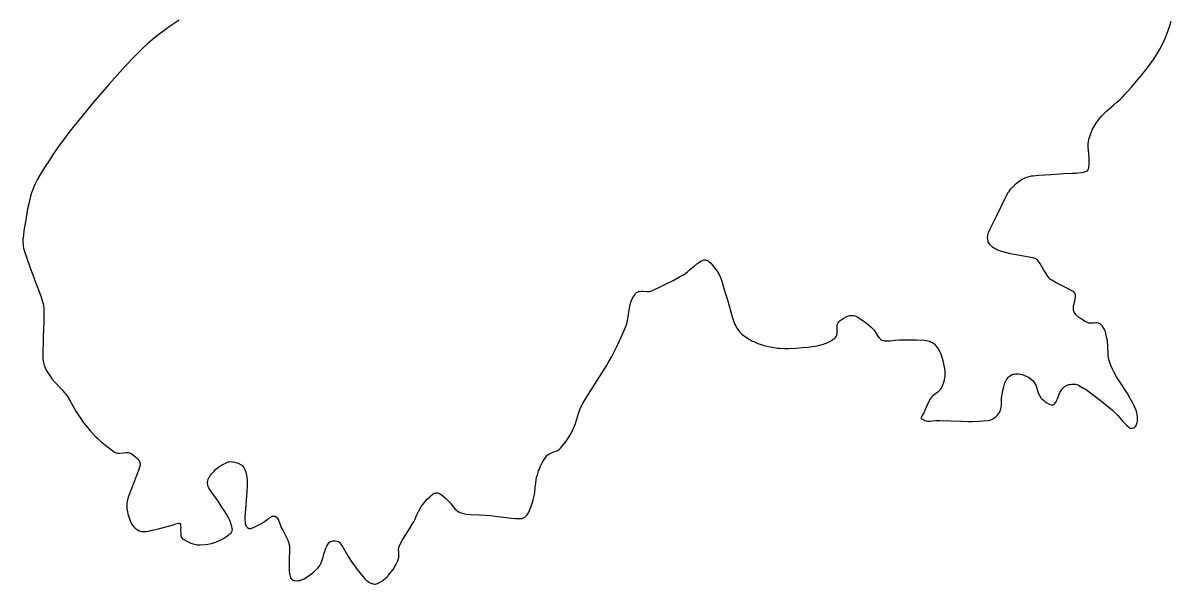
# Model space of a CAD drawing. Header units: millimetres. Extents: x 642261 to 742091, y 6812581 to 6930561.
# Drawn here: x 716290.4 to 716542.7, y 6837711.9 to 6837835.3 of the extents above; entities that cross this region are included whole.
import ezdxf

# ---------------------------------------------------------------- set-up
doc = ezdxf.new("R2010")
doc.units = ezdxf.units.MM
doc.layers.add('LimiteRegional', color=10, linetype='Continuous')

msp = doc.modelspace()

# ---------------------------------------------------------------- linework, layer by layer
at = {"layer": 'LimiteRegional', "color": 7, "linetype": 'Continuous'}
msp.add_lwpolyline([(716324.769, 6837835.913), (716322.546, 6837834.3951), (716321.092, 6837833.3481), (716320.376, 6837832.8091), (716319.322, 6837831.976), (716318.294, 6837831.107), (716317.791, 6837830.6571), (716316.788, 6837829.723), (716316.132, 6837829.089), (716314.846, 6837827.8001), (716312.968, 6837825.816), (716311.74, 6837824.467), (716309.31, 6837821.72), (716305.936, 6837817.831), (716304.289, 6837815.881), (716302.673, 6837813.915), (716301.878, 6837812.922), (716300.316, 6837810.912), (716299.549, 6837809.892), (716298.418, 6837808.34), (716296.949, 6837806.222), (716296.232, 6837805.1401), (716295.18, 6837803.4831), (716294.156, 6837801.783), (716293.656, 6837800.916), (716293.14, 6837799.925), (716292.84, 6837799.254), (716292.658, 6837798.8031), (716292.332, 6837797.8921), (716292.118, 6837797.2011), (716291.7551, 6837795.805), (716291.458, 6837794.3931), (716290.966, 6837791.542), (716290.64, 6837789.6122), (716290.508, 6837788.6371), (716290.434, 6837787.664), (716290.426, 6837787.181), (716290.455, 6837786.542), (716290.4879, 6837786.226), (716290.565, 6837785.757), (716290.745, 6837785.0639), (716291.182, 6837783.7861), (716292.115, 6837781.2471), (716292.805, 6837779.339), (716293.145, 6837778.4231), (716293.877, 6837776.606), (716294.385, 6837775.2301), (716294.664, 6837774.2961), (716294.776, 6837773.822), (716294.9041, 6837773.099), (716294.987, 6837772.341), (716295.02, 6837771.836), (716295.045, 6837770.8251), (716295.028, 6837769.8151), (716294.939, 6837767.7921), (716294.895, 6837766.2761), (716294.8781, 6837765.199), (716294.828, 6837763.044), (716294.815, 6837761.428), (716294.849, 6837760.948), (716294.904, 6837760.634), (716295.0801, 6837760.017), (716295.197, 6837759.715), (716295.478, 6837759.122), (716295.808, 6837758.5421), (716296.545, 6837757.422), (716296.795, 6837757.0751), (716297.3309, 6837756.42), (716297.706, 6837756.004), (716298.476, 6837755.1981), (716299.047, 6837754.5951), (716299.591, 6837753.973), (716299.847, 6837753.65), (716300.204, 6837753.1421), (716300.708, 6837752.311), (716301.656, 6837750.604), (716302.147, 6837749.76), (716302.407, 6837749.3471), (716303.121, 6837748.3021), (716303.619, 6837747.623), (716304.659, 6837746.28), (716305.222, 6837745.603), (716305.613, 6837745.1671), (716306.427, 6837744.3291), (716306.848, 6837743.925), (716307.716, 6837743.147), (716308.611, 6837742.402), (716309.219, 6837741.922), (716310.456, 6837740.995), (716310.706, 6837740.8511), (716310.882, 6837740.7871), (716311.255, 6837740.7211), (716311.651, 6837740.7191), (716312.4819, 6837740.807), (716313.114, 6837740.86), (716313.528, 6837740.8451), (716313.731, 6837740.8121), (716314.026, 6837740.726), (716314.308, 6837740.583), (716314.444, 6837740.4879), (716315.247, 6837739.835), (716315.609, 6837739.484), (716315.906, 6837739.1171), (716316.02, 6837738.9271), (716316.1465, 6837738.6025), (716316.184, 6837738.335), (716316.155, 6837738.0791), (716315.722, 6837736.7), (716315.405, 6837735.8131), (716314.739, 6837734.0491), (716313.6859, 6837731.3674), (716313.513, 6837730.9271), (716313.371, 6837730.46), (716313.305, 6837730.1411), (716313.234, 6837729.49), (716313.2291, 6837729.1591), (716313.27, 6837728.492), (716313.374, 6837727.8221), (716313.474, 6837727.378), (716313.737, 6837726.5051), (716314.008, 6837725.8072), (716314.167, 6837725.4661), (716314.4401, 6837724.9781), (716314.761, 6837724.533), (716314.9421, 6837724.3311), (716315.206, 6837724.0881), (716315.348, 6837723.979), (716315.575, 6837723.8321), (716315.948, 6837723.6541), (716316.263, 6837723.5551), (716316.4761, 6837723.5111), (716316.904, 6837723.471), (716317.12, 6837723.471), (716317.551, 6837723.5041), (716317.98, 6837723.571), (716318.824, 6837723.7571), (716320.201, 6837724.0921), (716322.9531, 6837724.794), (716323.311, 6837724.9011), (716324.0201, 6837725.147), (716324.5855, 6837725.301), (716324.764, 6837725.2961), (716324.9016, 6837725.2136), (716325.014, 6837725.0221), (716325.0781, 6837724.6811), (716325.0911, 6837724.4031), (716325.084, 6837723.7711), (716325.0911, 6837723.0211), (716325.148, 6837722.5541), (716325.203, 6837722.3431), (716325.328, 6837722.0651), (716325.4795, 6837721.8806), (716325.634, 6837721.7671), (716326.748, 6837721.1901), (716327.306, 6837720.9462), (716327.8641, 6837720.7482), (716328.143, 6837720.6691), (716328.703, 6837720.561), (716328.982, 6837720.534), (716329.402, 6837720.5321), (716330.5059, 6837720.6301), (716331.0591, 6837720.712), (716331.888, 6837720.8871), (716332.717, 6837721.134), (716333.1311, 6837721.289), (716333.9132, 6837721.6467), (716334.375, 6837721.895), (716334.996, 6837722.286), (716335.625, 6837722.7191), (716335.918, 6837722.946), (716336.168, 6837723.1841), (716336.271, 6837723.307), (716336.438, 6837723.6296), (716336.467, 6837723.9041), (716336.438, 6837724.122), (716336.347, 6837724.5631), (716336.218, 6837725.009), (716336.112, 6837725.308), (716335.858, 6837725.9101), (716335.638, 6837726.363), (716335.136, 6837727.271), (716334.771, 6837727.8751), (716334.015, 6837729.066), (716333.466, 6837729.937), (716332.985, 6837730.654), (716331.955, 6837732.0321), (716331.475, 6837732.7301), (716331.257, 6837733.089), (716331.182, 6837733.2369), (716331.068, 6837733.555), (716331.02, 6837733.7791), (716330.991, 6837734.089), (716330.992, 6837734.247), (716331.032, 6837734.602), (716331.125, 6837734.951), (716331.192, 6837735.1201), (716331.318, 6837735.3631), (716331.653, 6837735.8731), (716331.895, 6837736.19), (716332.42, 6837736.773), (716332.699, 6837737.0401), (716333.288, 6837737.529), (716333.909, 6837737.9621), (716334.335, 6837738.2211), (716335.206, 6837738.6761), (716335.519, 6837738.787), (716335.741, 6837738.83), (716336.211, 6837738.8481), (716336.453, 6837738.8281), (716336.939, 6837738.7391), (716337.414, 6837738.597), (716337.714, 6837738.4821), (716338.25, 6837738.22), (716338.512, 6837738.043), (716338.669, 6837737.903), (716338.944, 6837737.5741), (716339.062, 6837737.3861), (716339.263, 6837736.967), (716339.421, 6837736.4951), (716339.504, 6837736.154), (716339.621, 6837735.4161), (716339.671, 6837734.82), (716339.689, 6837734.406), (716339.691, 6837733.545), (716339.63, 6837732.1951), (716339.393, 6837729.4551), (716339.237, 6837727.5431), (716339.204, 6837726.6871), (716339.214, 6837726.0041), (716339.236, 6837725.694), (716339.294, 6837725.2731), (716339.385, 6837724.9101), (716339.444, 6837724.752), (716339.591, 6837724.4881), (716339.681, 6837724.382), (716339.836, 6837724.2591), (716340.041, 6837724.176), (716340.229, 6837724.15), (716340.47, 6837724.1691), (716340.743, 6837724.2391), (716340.892, 6837724.294), (716341.548, 6837724.5861), (716342.873, 6837725.2641), (716343.087, 6837725.3891), (716343.519, 6837725.6911), (716344.383, 6837726.362), (716344.808, 6837726.644), (716345.085, 6837726.782), (716345.222, 6837726.832), (716345.424, 6837726.8771), (716345.621, 6837726.8831), (716345.761, 6837726.8586), (716345.959, 6837726.7721), (716346.1445, 6837726.6151), (716346.348, 6837726.349), (716346.559, 6837725.947), (716346.925, 6837725.023), (716347.202, 6837724.368), (716347.513, 6837723.776), (716348.148, 6837722.61), (716348.569, 6837721.7231), (716348.791, 6837721.113), (716348.879, 6837720.801), (716348.974, 6837720.319), (716349.018, 6837719.786), (716349.017, 6837719.4301), (716348.982, 6837718.7171), (716348.956, 6837717.9162), (716348.952, 6837717.2411), (716348.92, 6837715.8921), (716348.949, 6837714.8801), (716349.021, 6837714.2597), (716349.09, 6837713.87), (716349.2396, 6837713.3192), (716349.3561, 6837713.11), (716349.4901, 6837712.9772), (716349.5961, 6837712.903), (716349.842, 6837712.7891), (716350.049, 6837712.732), (716350.502, 6837712.6811), (716350.971, 6837712.703), (716351.272, 6837712.752), (716351.4611, 6837712.7981), (716351.8235, 6837712.9282), (716352.197, 6837713.106), (716352.464, 6837713.2501), (716352.992, 6837713.571), (716353.766, 6837714.125), (716354.2641, 6837714.533), (716354.587, 6837714.8191), (716355.204, 6837715.416), (716355.509, 6837715.777), (716355.684, 6837716.04), (716355.975, 6837716.606), (716356.208, 6837717.214), (716356.339, 6837717.634), (716356.575, 6837718.485), (716356.845, 6837719.4201), (716357.062, 6837720.002), (716357.188, 6837720.2751), (716357.408, 6837720.654), (716357.672, 6837720.9921), (716357.823, 6837721.1431), (716358.0016, 6837721.269), (716358.275, 6837721.385), (716358.523, 6837721.441), (716358.699, 6837721.461), (716359.058, 6837721.4581), (716359.454, 6837721.386), (716359.7515, 6837721.2681), (716359.958, 6837721.138), (716360.139, 6837720.9511), (716360.738, 6837720.0441), (716361.819, 6837718.149), (716362.38, 6837717.2159), (716362.683, 6837716.767), (716363.882, 6837715.1069), (716364.511, 6837714.2941), (716365.179, 6837713.491), (716365.531, 6837713.094), (716365.754, 6837712.871), (716365.9856, 6837712.683), (716366.095, 6837712.5941), (716366.28, 6837712.467), (716366.72, 6837712.2221), (716367.177, 6837712.0439), (716367.4051, 6837711.9861), (716367.704, 6837711.944), (716367.8501, 6837711.9401), (716368.061, 6837711.9581), (716368.3561, 6837712.04), (716368.9671, 6837712.3461), (716369.363, 6837712.597), (716369.6201, 6837712.7841), (716370.1201, 6837713.2011), (716370.48, 6837713.547), (716370.6007, 6837713.675), (716370.712, 6837713.7931), (716371.159, 6837714.3161), (716371.373, 6837714.5921), (716371.779, 6837715.1671), (716372.157, 6837715.7681), (716372.391, 6837716.1801), (716372.815, 6837717.022), (716372.915, 6837717.2811), (716372.961, 6837717.457), (716373.016, 6837717.816), (716373.031, 6837718.18), (716373, 6837718.912), (716372.982, 6837719.453), (716373.022, 6837719.973), (716373.079, 6837720.223), (716373.228, 6837720.58), (716373.854, 6837721.6421), (716375.179, 6837723.7359), (716376.14, 6837725.317), (716376.303, 6837725.615), (716376.593, 6837726.2171), (716376.772, 6837726.621), (716377.127, 6837727.4361), (716377.421, 6837728.0491), (716377.769, 6837728.6601), (716377.971, 6837728.9641), (716378.318, 6837729.418), (716379.294, 6837730.577), (716379.812, 6837731.119), (716380.162, 6837731.433), (716380.338, 6837731.5701), (716380.603, 6837731.745), (716380.954, 6837731.911), (716381.129, 6837731.962), (716381.388, 6837731.9911), (716381.644, 6837731.9601), (716381.771, 6837731.919), (716381.985, 6837731.8201), (716382.413, 6837731.5461), (716382.698, 6837731.3211), (716383.266, 6837730.8211), (716383.691, 6837730.444), (716383.911, 6837730.2401), (716384.309, 6837729.794), (716384.555, 6837729.4801), (716385.031, 6837728.8511), (716385.407, 6837728.4101), (716385.682, 6837728.146), (716385.829, 6837728.0271), (716386.065, 6837727.8661), (716386.46, 6837727.673), (716386.924, 6837727.5191), (716387.235, 6837727.437), (716387.86, 6837727.3161), (716388.805, 6837727.215), (716390.706, 6837727.121), (716393.237, 6837726.9711), (716393.734, 6837726.9321), (716394.727, 6837726.818), (716395.3889, 6837726.7241), (716396.711, 6837726.53), (716397.702, 6837726.409), (716398.692, 6837726.336), (716399.187, 6837726.3271), (716399.929, 6837726.3541), (716400.1, 6837726.3771), (716400.419, 6837726.4721), (716400.706, 6837726.6301), (716400.882, 6837726.7662), (716401.198, 6837727.103), (716401.408, 6837727.403), (716401.535, 6837727.621), (716401.766, 6837728.094), (716402.06, 6837728.857), (716402.534, 6837730.365), (716402.652, 6837730.774), (716402.825, 6837731.599), (716402.906, 6837732.152), (716403.027, 6837733.2621), (716403.116, 6837734.093), (716403.237, 6837734.9181), (716403.3189, 6837735.327), (716403.478, 6837735.9351), (716403.762, 6837736.795), (716403.92, 6837737.2171), (716404.18, 6837737.84), (716404.633, 6837738.748), (716404.983, 6837739.3321), (716405.175, 6837739.618), (716405.484, 6837740.037), (716405.665, 6837740.237), (716405.799, 6837740.352), (716406.091, 6837740.5491), (716406.41, 6837740.7101), (716407.091, 6837740.972), (716407.603, 6837741.1641), (716408.082, 6837741.399), (716408.3, 6837741.5439), (716408.588, 6837741.8131), (716409.248, 6837742.61), (716409.564, 6837743.019), (716410.018, 6837743.646), (716410.647, 6837744.619), (716411.205, 6837745.637), (716411.454, 6837746.1651), (716411.601, 6837746.5141), (716411.855, 6837747.226), (716412.495, 6837749.3971), (716412.74, 6837750.1041), (716412.881, 6837750.4502), (716413.122, 6837750.956), (716413.576, 6837751.792), (716414.539, 6837753.436), (716415.212, 6837754.516), (716416.594, 6837756.6591), (716417.631, 6837758.266), (716418.638, 6837759.891), (716419.123, 6837760.7151), (716419.816, 6837761.9691), (716420.852, 6837764.028), (716421.508, 6837765.4181), (716422.782, 6837768.208), (716422.997, 6837768.748), (716423.114, 6837769.1181), (716423.296, 6837769.875), (716423.4319, 6837770.65), (716423.662, 6837772.217), (716423.805, 6837772.9931), (716423.894, 6837773.3759), (716424.124, 6837774.127), (716424.271, 6837774.4922), (716424.539, 6837775.025), (716424.875, 6837775.536), (716425.072, 6837775.783), (716425.28, 6837775.9841), (716425.4321, 6837776.086), (716425.764, 6837776.225), (716425.941, 6837776.267), (716426.314, 6837776.309), (716426.704, 6837776.31), (716427.505, 6837776.267), (716428.093, 6837776.273), (716428.374, 6837776.3121), (716428.641, 6837776.3851), (716428.768, 6837776.4371), (716430.785, 6837777.396), (716431.796, 6837777.896), (716433.293, 6837778.667), (716434.745, 6837779.4561), (716435.447, 6837779.8551), (716435.796, 6837780.073), (716436.488, 6837780.5871), (716436.9461, 6837780.9691), (716437.857, 6837781.7561), (716438.537, 6837782.309), (716438.99, 6837782.633), (716439.216, 6837782.7761), (716439.555, 6837782.9621), (716439.895, 6837783.107), (716440.1155, 6837783.1736), (716440.37, 6837783.194), (716440.5741, 6837783.158), (716440.71, 6837783.111), (716440.982, 6837782.9681), (716441.185, 6837782.8241), (716441.587, 6837782.459), (716441.978, 6837782.023), (716442.711, 6837781.079), (716443.116, 6837780.486), (716443.346, 6837780.0911), (716443.725, 6837779.301), (716444.023, 6837778.5079), (716444.191, 6837777.9781), (716444.494, 6837776.9109), (716444.859, 6837775.696), (716445.259, 6837774.3851), (716445.965, 6837771.7372), (716446.353, 6837770.4161), (716446.574, 6837769.76), (716446.894, 6837768.982), (716447.082, 6837768.612), (716447.405, 6837768.0801), (716447.78, 6837767.577), (716447.988, 6837767.337), (716448.452, 6837766.878), (716448.708, 6837766.6601), (716449.123, 6837766.3481), (716449.671, 6837765.9851), (716450.04, 6837765.76), (716450.787, 6837765.352), (716451.164, 6837765.1681), (716451.926, 6837764.838), (716452.697, 6837764.556), (716453.2149, 6837764.393), (716454.261, 6837764.126), (716455.449, 6837763.9091), (716456.247, 6837763.811), (716456.78, 6837763.7641), (716457.848, 6837763.7101), (716458.65, 6837763.703), (716460.251, 6837763.762), (716461.84, 6837763.899), (716462.888, 6837764.023), (716464.9471, 6837764.3221), (716465.745, 6837764.485), (716466.139, 6837764.594), (716466.724, 6837764.7951), (716467.2991, 6837765.041), (716467.583, 6837765.1811), (716468.142, 6837765.498), (716468.417, 6837765.674), (716468.823, 6837765.9611), (716469.033, 6837766.1641), (716469.1646, 6837766.3721), (716469.272, 6837766.661), (716469.334, 6837767.043), (716469.338, 6837767.871), (716469.341, 6837768.499), (716469.391, 6837768.895), (716469.441, 6837769.082), (716469.555, 6837769.3451), (716469.727, 6837769.58), (716469.838, 6837769.6861), (716470.488, 6837770.1811), (716470.836, 6837770.403), (716471.374, 6837770.686), (716471.918, 6837770.889), (716472.188, 6837770.9541), (716472.541, 6837770.996), (716472.713, 6837770.9961), (716472.965, 6837770.968), (716473.324, 6837770.8571), (716473.728, 6837770.661), (716474.533, 6837770.193), (716475.328, 6837769.646), (716475.85, 6837769.251), (716476.868, 6837768.423), (716477.092, 6837768.2111), (716477.229, 6837768.055), (716477.483, 6837767.715), (716477.717, 6837767.3521), (716478.165, 6837766.6161), (716478.524, 6837766.1151), (716478.793, 6837765.835), (716478.9399, 6837765.716), (716479.181, 6837765.571), (716479.448, 6837765.47), (716479.593, 6837765.4381), (716479.876, 6837765.401), (716480.441, 6837765.3751), (716481.007, 6837765.3991), (716482.14, 6837765.5231), (716482.99, 6837765.605), (716483.415, 6837765.62), (716485.665, 6837765.62), (716486.791, 6837765.6031), (716488.479, 6837765.5331), (716489.021, 6837765.469), (716489.288, 6837765.4131), (716489.679, 6837765.2941), (716490.057, 6837765.1291), (716490.24, 6837765.028), (716490.592, 6837764.783), (716490.761, 6837764.6401), (716491.003, 6837764.395), (716491.374, 6837763.9352), (716491.585, 6837763.6241), (716491.929, 6837762.9892), (716492.07, 6837762.6661), (716492.301, 6837762.009), (716492.487, 6837761.338), (716492.815, 6837759.959), (716492.971, 6837759.2141), (716493.024, 6837758.841), (716493.06, 6837758.284), (716493.033, 6837757.605), (716492.993, 6837757.2671), (716492.898, 6837756.762), (716492.762, 6837756.26), (716492.679, 6837756.0111), (716492.367, 6837755.269), (716492.176, 6837754.9011), (716492.043, 6837754.693), (716491.943, 6837754.565), (716491.723, 6837754.334), (716491.481, 6837754.1281), (716490.964, 6837753.758), (716490.58, 6837753.4851), (716490.231, 6837753.1851), (716490.078, 6837753.0171), (716489.884, 6837752.7332), (716489.326, 6837751.639), (716488.314, 6837749.399), (716488.215, 6837749.2261), (716487.953, 6837748.853), (716487.812, 6837748.58), (716487.8105, 6837748.379), (716487.918, 6837748.244), (716488.062, 6837748.152), (716488.351, 6837748.0012), (716488.644, 6837747.8909), (716488.84, 6837747.838), (716489.236, 6837747.7741), (716489.836, 6837747.759), (716490.239, 6837747.785), (716491.046, 6837747.868), (716491.651, 6837747.91), (716491.951, 6837747.909), (716496.664, 6837747.726), (716498.235, 6837747.699), (716499.02, 6837747.7021), (716500.591, 6837747.747), (716501.376, 6837747.795), (716502.553, 6837747.902), (716502.921, 6837747.9711), (716503.16, 6837748.045), (716503.618, 6837748.2571), (716503.836, 6837748.3921), (716504.244, 6837748.712), (716504.61, 6837749.0911), (716504.758, 6837749.2759), (716505.02, 6837749.6691), (716505.187, 6837749.9821), (716505.296, 6837750.2421), (716505.352, 6837750.4171), (716505.431, 6837750.7701), (716505.486, 6837751.307), (716505.488, 6837752.387), (716505.503, 6837752.923), (716505.529, 6837753.189), (716505.601, 6837753.5831), (716505.728, 6837754.163), (716505.961, 6837755.307), (716506.123, 6837755.871), (716506.228, 6837756.15), (716506.502, 6837756.7051), (716506.679, 6837756.9801), (716507.004, 6837757.3899), (716507.161, 6837757.5511), (716507.494, 6837757.808), (716507.842, 6837757.9851), (716508.079, 6837758.0651), (716508.238, 6837758.1031), (716508.555, 6837758.1481), (716508.944, 6837758.1601), (716509.207, 6837758.145), (716509.74, 6837758.0621), (716510.008, 6837757.9951), (716510.544, 6837757.8131), (716511.076, 6837757.5701), (716511.426, 6837757.376), (716511.656, 6837757.2331), (716512.108, 6837756.9161), (716512.387, 6837756.67), (716512.544, 6837756.493), (716512.801, 6837756.11), (716512.905, 6837755.9071), (716513.078, 6837755.484), (716513.478, 6837754.1591), (716513.636, 6837753.731), (716513.73, 6837753.525), (716513.897, 6837753.2289), (716514.103, 6837752.9511), (716514.223, 6837752.821), (716514.736, 6837752.332), (716515.024, 6837752.085), (716515.478, 6837751.746), (716515.9369, 6837751.48), (716516.162, 6837751.388), (716516.451, 6837751.319), (716516.588, 6837751.3101), (716516.783, 6837751.3351), (716517.0045, 6837751.4375), (716517.202, 6837751.623), (716517.479, 6837752.02), (716517.608, 6837752.235), (716517.819, 6837752.6792), (716518.34, 6837754.053), (716518.5681, 6837754.4941), (716518.709, 6837754.706), (716518.961, 6837755.0111), (716519.282, 6837755.2961), (716519.519, 6837755.455), (716519.685, 6837755.5471), (716520.032, 6837755.6981), (716520.304, 6837755.7841), (716520.488, 6837755.828), (716520.861, 6837755.8831), (716521.234, 6837755.897), (716521.72, 6837755.852), (716521.954, 6837755.802), (716522.286, 6837755.6929), (716522.443, 6837755.624), (716523.176, 6837755.2391), (716523.538, 6837755.0221), (716524.067, 6837754.666), (716525.928, 6837753.2829), (716527.142, 6837752.3491), (716529.529, 6837750.456), (716529.851, 6837750.1842), (716530.465, 6837749.5971), (716531.049, 6837748.968), (716532.18, 6837747.674), (716532.75, 6837747.0541), (716533.041, 6837746.7591), (716533.5316, 6837746.315), (716533.7731, 6837746.202), (716533.925, 6837746.1731), (716534.247, 6837746.1791), (716534.484, 6837746.239), (716534.7456, 6837746.3821), (716534.908, 6837746.547), (716535.132, 6837746.937), (716535.24, 6837747.209), (716535.296, 6837747.3961), (716535.37, 6837747.777), (716535.396, 6837748.068), (716535.382, 6837748.6561), (716535.296, 6837749.238), (716535.207, 6837749.6151), (716534.98, 6837750.3232), (716534.639, 6837751.141), (716534.378, 6837751.68), (716533.792, 6837752.7471), (716533.142, 6837753.803), (716531.757, 6837755.9101), (716530.751, 6837757.5081), (716530.147, 6837758.594), (716529.874, 6837759.1441), (716529.512, 6837759.983), (716529.216, 6837760.8391), (716529.096, 6837761.274), (716529.023, 6837761.6101), (716528.928, 6837762.296), (716528.894, 6837762.761), (716528.86, 6837763.703), (716528.838, 6837764.414), (716528.791, 6837765.1231), (716528.751, 6837765.4751), (716528.66, 6837765.998), (716528.445, 6837766.92), (716528.3091, 6837767.3701), (716528.138, 6837767.8071), (716528.036, 6837768.021), (716527.791, 6837768.436), (716527.646, 6837768.6359), (716527.395, 6837768.927), (716527.211, 6837769.085), (716527.079, 6837769.164), (716526.799, 6837769.27), (716526.652, 6837769.3001), (716526.345, 6837769.3271), (716526.134, 6837769.3261), (716525.703, 6837769.299), (716525.379, 6837769.2781), (716524.903, 6837769.2821), (716524.674, 6837769.316), (716524.351, 6837769.425), (716523.7541, 6837769.736), (716523.464, 6837769.905), (716523.041, 6837770.1771), (716522.438, 6837770.629), (716521.879, 6837771.1421), (716521.581, 6837771.4705), (716521.4261, 6837771.725), (716521.348, 6837771.9511), (716521.316, 6837772.112), (716521.293, 6837772.4511), (716521.338, 6837772.9971), (716521.405, 6837773.3749), (716521.574, 6837774.1391), (716521.686, 6837774.693), (716521.723, 6837774.9571), (716521.741, 6837775.2891), (716521.734, 6837775.444), (716521.699, 6837775.6621), (716521.606, 6837775.9051), (716521.4121, 6837776.147), (716521.226, 6837776.2751), (716519.43, 6837777.1921), (716517.479, 6837778.1731), (716516.523, 6837778.719), (716516.27, 6837778.9041), (716516.118, 6837779.044), (716515.845, 6837779.3571), (716515.604, 6837779.701), (716515.165, 6837780.4321), (716514.823, 6837780.965), (716514.5, 6837781.464), (716513.895, 6837782.484), (716513.542, 6837782.9761), (716513.295, 6837783.2501), (716513.059, 6837783.412), (716512.846, 6837783.4971), (716512.397, 6837783.6041), (716508.239, 6837784.3702), (716507.45, 6837784.5471), (716505.882, 6837784.948), (716505.244, 6837785.1361), (716504.93, 6837785.244), (716504.471, 6837785.4321), (716504.029, 6837785.659), (716503.816, 6837785.79), (716503.406, 6837786.093), (716503.211, 6837786.268), (716502.933, 6837786.562), (716502.696, 6837786.9031), (716502.583, 6837787.1481), (716502.526, 6837787.3161), (716502.452, 6837787.666), (716502.43, 6837787.9351), (716502.429, 6837788.117), (716502.459, 6837788.483), (716502.57, 6837789.0271), (716502.68, 6837789.38), (716502.765, 6837789.6081), (716502.959, 6837790.0371), (716504.354, 6837792.814), (716506.62, 6837797.343), (716506.974, 6837797.9701), (716507.152, 6837798.243), (716507.543, 6837798.7731), (716507.866, 6837799.154), (716508.392, 6837799.6931), (716508.672, 6837799.946), (716509.264, 6837800.413), (716509.573, 6837800.6251), (716510.052, 6837800.912), (716510.714, 6837801.234), (716511.054, 6837801.366), (716511.572, 6837801.5261), (716512.097, 6837801.635), (716512.3621, 6837801.67), (716513.688, 6837801.7941), (716516.342, 6837801.985), (716518.332, 6837802.1331), (716519.199, 6837802.182), (716520.932, 6837802.216), (716521.797, 6837802.253), (716522.23, 6837802.2881), (716523.095, 6837802.408), (716523.527, 6837802.498), (716524.174, 6837802.683), (716524.363, 6837802.783), (716524.4866, 6837802.9151), (716524.595, 6837803.1221), (716524.67, 6837803.421), (716524.697, 6837803.6391), (716524.719, 6837804.09), (716524.746, 6837804.566), (716524.776, 6837804.946), (716524.769, 6837805.7111), (716524.562, 6837808.0131), (716524.56, 6837808.7751), (716524.593, 6837809.1531), (716524.7, 6837809.7151), (716524.878, 6837810.332), (716525.016, 6837810.736), (716525.335, 6837811.526), (716525.516, 6837811.911), (716525.919, 6837812.662), (716526.375, 6837813.387), (716526.709, 6837813.8551), (716526.944, 6837814.1611), (716527.442, 6837814.755), (716527.798, 6837815.14), (716528.536, 6837815.8641), (716529.044, 6837816.3211), (716530.076, 6837817.2019), (716530.848, 6837817.8571), (716531.603, 6837818.531), (716531.969, 6837818.8821), (716532.5, 6837819.431), (716534.042, 6837821.142), (716534.797, 6837822.004), (716535.906, 6837823.316), (716536.9821, 6837824.658), (716537.506, 6837825.344), (716538.526, 6837826.7521), (716539.019, 6837827.477), (716539.738, 6837828.5941), (716540.288, 6837829.5301), (716540.626, 6837830.161), (716541.24, 6837831.44), (716541.518, 6837832.088), (716542.025, 6837833.4031), (716542.473, 6837834.74), (716542.745, 6837835.646)], dxfattribs=at)

doc.saveas('drawing.dxf')
